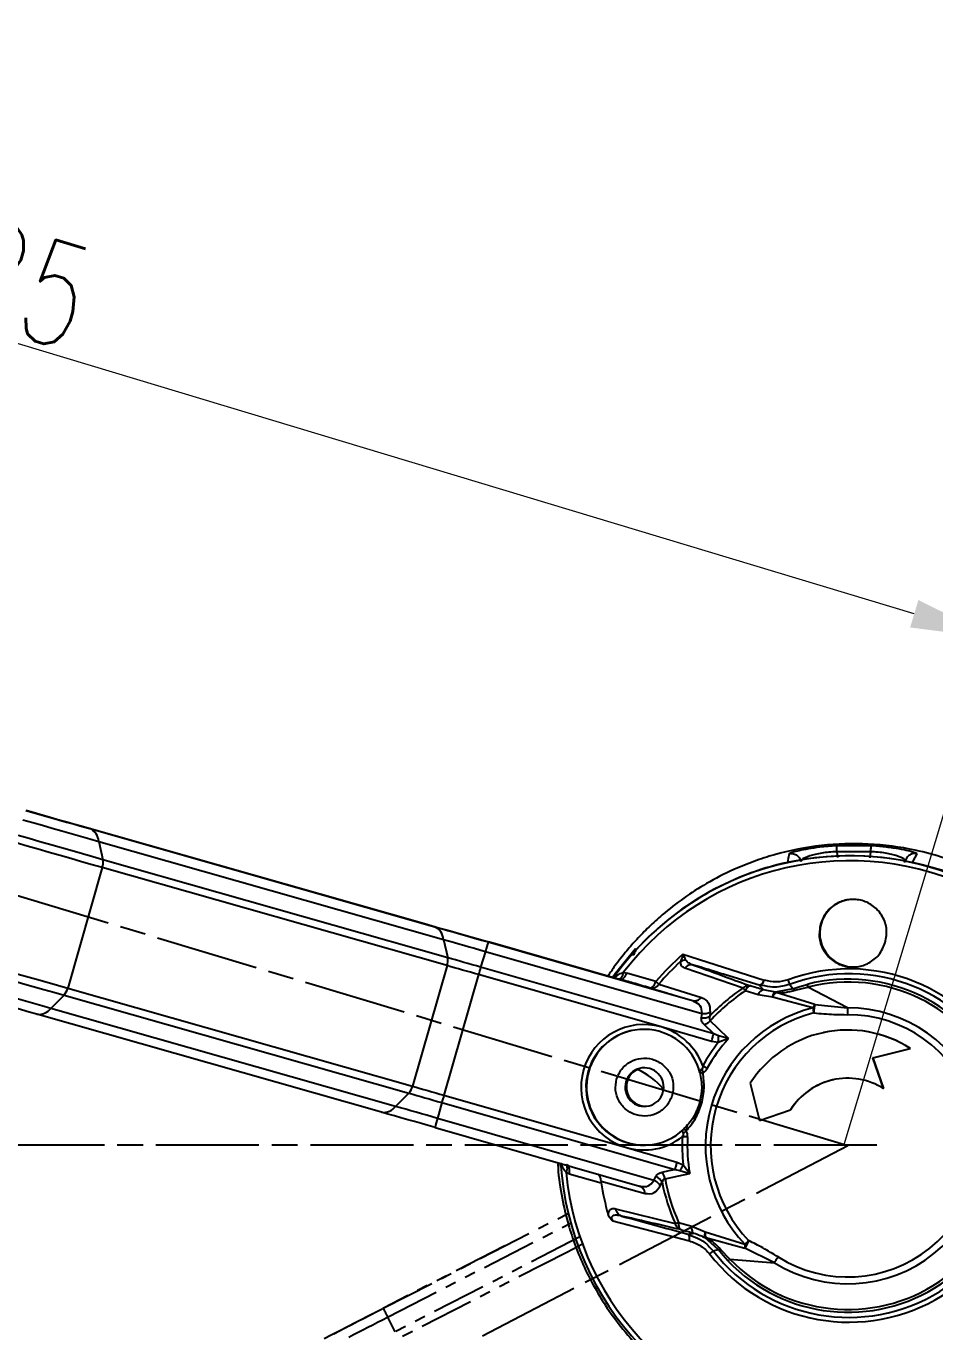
# Model space of a CAD drawing. Header units: millimetres. Extents: x 2278 to 4715, y 679 to 2402.
# Drawn here: x 4366.8 to 4472.7, y 1171.8 to 1324 of the extents above; entities that cross this region are included whole.
import ezdxf

# ---------------------------------------------------------------- set-up
doc = ezdxf.new("R2010")
doc.units = ezdxf.units.MM
doc.linetypes.add('AM_ISO08W050', pattern=[18, 12, -1.5, 3, -1.5])
doc.linetypes.add('PHANTOM', pattern=[12.7, 6.35, -1.27, 1.27, -1.27, 1.27, -1.27])
for name, color, linetype, lineweight in [('AM_5', 3, 'Continuous', 25), ('AM_7', 4, 'AM_ISO08W050', 25), ('标注', 3, 'Continuous', 13)]:
    doc.layers.add(name, color=color, linetype=linetype, lineweight=lineweight)
doc.styles.add('SLDTEXTSTYLE1', font='txt.shx', dxfattribs={"width": 0.7, "bigfont": 'gbcbig.shx'})
doc.dimstyles.new('SLDDIMSTYLE12$0', dxfattribs={"dimtxt": 12, "dimasz": 10, "dimexe": 0, "dimexo": 0.0625, "dimgap": 0.875, "dimtad": 1, "dimdec": 1, "dimlfac": 1.8, "dimrnd": 1e-09, "dimzin": 12, "dimdsep": 46, "dimtxsty": 'SLDTEXTSTYLE1', "dimcen": 0.09, "dimdle": 8.16, "dimclrd": 3, "dimclre": 3, "dimadec": 0, "dimazin": 3, "dimtfac": 1, "dimtdec": 1, "dimtofl": 0, "dimtmove": 0, "dimatfit": 3, "dimfxl": 0, "dimfrac": 2, "dimtolj": 1, "dimlwd": 5, "dimlwe": 5, "dimarcsym": 0})
doc.dimstyles.new('SLDDIMSTYLE12$2', dxfattribs={"dimtxt": 12, "dimasz": 10, "dimexe": 0, "dimexo": 0.0625, "dimgap": 0.875, "dimtad": 1, "dimdec": 1, "dimlfac": 1.8, "dimrnd": 1e-09, "dimzin": 12, "dimdsep": 46, "dimtxsty": 'SLDTEXTSTYLE1', "dimcen": 0.09, "dimdle": 8.16, "dimclrd": 3, "dimclre": 3, "dimadec": 0, "dimazin": 3, "dimtfac": 1, "dimtdec": 1, "dimtofl": 0, "dimtmove": 0, "dimatfit": 3, "dimfxl": 0, "dimfrac": 2, "dimtolj": 1, "dimlwd": 5, "dimlwe": 5, "dimarcsym": 0})

# ---------------------------------------------------------------- blocks, each defined once
blk = doc.blocks.new('*D78')
at = {"layer": 'Defpoints', "color": 0, "transparency": 16777216}
for p in [(4181.14, 1278.19), (4181.74, 1203.25), (4462.5, 1193.45), (4462.5, 1193.45), (4204.25, 1058.85)]:
    blk.add_point(p, dxfattribs=at)
at = {"layer": '标注', "color": 3, "linetype": 'Continuous', "lineweight": 5, "transparency": 16777216}
blk.add_arc((4462.5, 1193.45), 280.93, 165.278, 205.4886, dxfattribs=at)
at = {"layer": '标注', "color": 3, "transparency": 16777216}
for points in [[(4189.19, 1265.3), (4192.4, 1264.39), (4193.51, 1274.47)], [(4210.41, 1073.3), (4207.42, 1071.81), (4213.38, 1063.61)]]:
    blk.add_solid(points, dxfattribs=at)
at = {"layer": '标注', "color": 0, "transparency": 16777216, "insert": (4188.8, 1166.16), "char_height": 10, "attachment_point": 5, "rotation": 275.6952, "style": 'SLDTEXTSTYLE1'}
blk.add_mtext('\\A1;60%%D', dxfattribs=at)
blk = doc.blocks.new('*D88')
at = {"layer": 'AM_5', "color": 3, "lineweight": 5, "transparency": 16777216}
blk.add_line((4212.17, 1193.53), (4210.72, 1193.53), dxfattribs=at)
at = {"layer": 'AM_5', "color": 3, "linetype": 'Continuous', "lineweight": 5, "transparency": 16777216}
blk.add_arc((4462.63, 1193.53), 251.91, 165.5351, 177.7254, dxfattribs=at)
at = {"layer": 'AM_5', "color": 3, "transparency": 16777216}
for points in [[(4217.1, 1256.9), (4220.31, 1256.01), (4221.39, 1266.09)], [(4212.58, 1203.5), (4209.25, 1203.56), (4210.72, 1193.53)]]:
    blk.add_solid(points, dxfattribs=at)
at = {"layer": 'Defpoints', "color": 0, "transparency": 16777216}
for p in [(4181.14, 1278.19), (4215.48, 1242.29), (4212.23, 1193.53), (4462.73, 1193.5), (4465.88, 1193.53)]:
    blk.add_point(p, dxfattribs=at)
at = {"layer": 'AM_5', "color": 0, "transparency": 16777216, "insert": (4206.6, 1231.2), "char_height": 12, "attachment_point": 5, "rotation": 81.6303, "style": 'SLDTEXTSTYLE1'}
blk.add_mtext('\\A1;15%%D', dxfattribs=at)
blk = doc.blocks.new('*D66')
at = {"layer": 'AM_5', "color": 3, "linetype": 'Continuous', "lineweight": 5, "transparency": 16777216}
for p, q in [((4225.41, 1266.1), (4242.84, 1323.96)), ((4470.26, 1255.46), (4252.41, 1321.08))]:
    blk.add_line(p, q, dxfattribs=at)
at = {"layer": 'AM_5', "color": 3, "lineweight": 5, "transparency": 16777216}
blk.add_line((4462.08, 1193.62), (4479.84, 1252.58), dxfattribs=at)
at = {"layer": 'AM_5', "color": 3, "transparency": 16777216}
for points in [[(4252.89, 1322.67), (4251.93, 1319.48), (4242.84, 1323.96)], [(4470.74, 1257.06), (4469.78, 1253.87), (4479.84, 1252.58)]]:
    blk.add_solid(points, dxfattribs=at)
at = {"layer": 'Defpoints', "color": 0, "transparency": 16777216}
for p in [(4242.84, 1323.96), (4225.39, 1266.04), (4462.06, 1193.56)]:
    blk.add_point(p, dxfattribs=at)
at = {"layer": 'AM_5', "color": 0, "transparency": 16777216, "insert": (4363.32, 1294.85), "char_height": 12, "attachment_point": 5, "rotation": 343.2384, "style": 'SLDTEXTSTYLE1'}
blk.add_mtext('\\A1;225', dxfattribs=at)

msp = doc.modelspace()

# ---------------------------------------------------------------- linework, layer by layer
at = {"color": 7, "linetype": 'Continuous', "lineweight": 25}
for p, q in [((4373.001, 1230.776), (4413.186, 1219.348)), ((4374.19, 1230.421), (4414.376, 1218.994)), ((4375.218, 1228.941), (4375.702, 1226.801)), ((4375.218, 1228.941), (4415.403, 1217.514)), ((4461.188, 1228.43), (4459.26, 1228.255)), ((4465.21, 1228.43), (4461.188, 1228.43)), ((4465.833, 1228.388), (4465.21, 1228.43)), ((4415.887, 1215.374), (4375.702, 1226.801)), ((4455.749, 1227.543), (4455.684, 1227.504)), ((4465.156, 1227.736), (4461.221, 1227.736)), ((4461.221, 1227.736), (4461.307, 1227.078)), ((4465.156, 1227.736), (4465.072, 1227.029)), ((4470.591, 1227.504), (4470.361, 1227.613)), ((4375.632, 1225.883), (4371.601, 1211.824)), ((4415.817, 1214.456), (4375.632, 1225.883)), ((4455.651, 1226.498), (4455.635, 1226.494)), ((4459.397, 1219.335), (4459.331, 1219.32)), ((4415.403, 1217.514), (4415.887, 1215.374)), ((4420.279, 1216.121), (4419.726, 1214.277)), ((4420.279, 1216.121), (4445.491, 1208.891)), ((4420.622, 1217.21), (4444.417, 1210.386)), ((4435.915, 1212.839), (4420.652, 1217.216)), ((4443.297, 1215.778), (4443.2, 1215.42)), ((4443.297, 1215.778), (4452.781, 1212.762)), ((4443.297, 1215.778), (4443.45, 1215.484)), ((4415.817, 1214.456), (4411.786, 1200.397)), ((4419.474, 1213.411), (4415.443, 1199.353)), ((4440.758, 1207.308), (4419.474, 1213.411)), ((4446.885, 1206.489), (4419.726, 1214.277)), ((4435.314, 1213.012), (4435.329, 1213.06)), ((4436.377, 1213.676), (4436.766, 1213.596)), ((4440.155, 1212.592), (4436.766, 1213.596)), ((4443.53, 1214.19), (4450.318, 1211.855)), ((4452.205, 1212.18), (4448.268, 1213.381)), ((4371.601, 1211.824), (4411.786, 1200.397)), ((4435.808, 1212.896), (4436.002, 1212.858)), ((4436.002, 1212.858), (4435.915, 1212.839)), ((4439.406, 1211.873), (4439.696, 1211.786)), ((4440.495, 1212.299), (4445.447, 1210.749)), ((4452.063, 1211.064), (4450.543, 1211.507)), ((4452.848, 1212.097), (4452.205, 1212.18)), ((4454.077, 1211.378), (4452.689, 1211.631)), ((4456.104, 1211.745), (4454.077, 1211.378)), ((4456.104, 1211.745), (4455.731, 1212.275)), ((4456.104, 1211.745), (4456.94, 1212.008)), ((4456.392, 1211.595), (4457.856, 1211.955)), ((4456.94, 1212.008), (4457.782, 1212.273)), ((4462.491, 1209.533), (4457.856, 1211.955)), ((4371.175, 1211.013), (4369.637, 1209.475)), ((4371.175, 1211.013), (4411.36, 1199.585)), ((4444.417, 1210.386), (4444.545, 1210.3)), ((4444.417, 1210.386), (4444.688, 1210.353)), ((4444.671, 1210.356), (4444.653, 1210.3)), ((4453.757, 1210.788), (4452.063, 1211.064)), ((4458.424, 1209.527), (4453.757, 1210.788)), ((4458.684, 1209.936), (4454.166, 1211.306)), ((4408.174, 1197.366), (4367.989, 1208.793)), ((4409.822, 1198.048), (4369.637, 1209.475)), ((4445.491, 1208.891), (4445.442, 1208.391)), ((4446.466, 1209.05), (4446.429, 1208.562)), ((4458.684, 1209.936), (4462.491, 1209.533)), ((4446.632, 1205.623), (4440.758, 1207.308)), ((4446.885, 1206.489), (4445.796, 1207.557)), ((4447.423, 1205.492), (4446.632, 1205.623)), ((4447.448, 1206.259), (4446.885, 1206.489)), ((4448.599, 1205.956), (4447.423, 1205.492)), ((4448.599, 1205.956), (4447.448, 1206.259)), ((4459.676, 1206.65), (4459.665, 1206.648)), ((4465.45, 1203.723), (4469.801, 1204.808)), ((4465.461, 1203.726), (4469.812, 1204.811)), ((4469.812, 1204.811), (4469.801, 1204.808)), ((4445.511, 1202.38), (4445.617, 1201.977)), ((4465.461, 1203.726), (4465.45, 1203.723)), ((4466.691, 1200.12), (4465.45, 1203.723)), ((4466.702, 1200.122), (4465.461, 1203.726)), ((4432.26, 1202.14), (4432.327, 1202.155)), ((4436.652, 1200.914), (4436.798, 1200.945)), ((4445.275, 1202.023), (4445.309, 1201.944)), ((4411.36, 1199.585), (4409.822, 1198.048)), ((4415.443, 1199.353), (4436.727, 1193.249)), ((4451.147, 1200.747), (4452.231, 1196.396)), ((4466.702, 1200.122), (4466.691, 1200.12)), ((4415.199, 1198.489), (4414.698, 1196.656)), ((4415.199, 1198.489), (4442.358, 1190.7)), ((4439.909, 1189.426), (4414.698, 1196.656)), ((4452.231, 1196.396), (4455.835, 1197.637)), ((4452.243, 1196.398), (4452.231, 1196.396)), ((4452.243, 1196.398), (4455.846, 1197.639)), ((4455.846, 1197.639), (4455.835, 1197.637)), ((4414.421, 1195.581), (4438.229, 1188.754)), ((4443.672, 1195.194), (4443.369, 1194.909)), ((4436.727, 1193.249), (4442.601, 1191.565)), ((4428.97, 1191.483), (4428.998, 1191.075)), ((4430.061, 1190.208), (4429.689, 1190.349)), ((4430.061, 1190.208), (4433.777, 1189.157)), ((4442.358, 1190.7), (4442.957, 1190.596)), ((4442.601, 1191.565), (4443.342, 1191.256)), ((4442.957, 1190.596), (4444.092, 1190.238)), ((4443.342, 1191.256), (4444.092, 1190.238)), ((4433.761, 1189.35), (4438.898, 1187.909)), ((4438.216, 1188.758), (4438.381, 1188.761)), ((4438.474, 1188.699), (4438.455, 1188.645)), ((4439.909, 1189.426), (4440.132, 1189.87)), ((4440.651, 1188.772), (4440.878, 1189.2)), ((4442.43, 1184.347), (4435.471, 1186.08)), ((4435.121, 1184.7), (4444.066, 1182.369)), ((4442.804, 1184.518), (4444.327, 1184.081)), ((4444.327, 1184.081), (4445.907, 1183.411)), ((4443.969, 1183.087), (4443.884, 1183.159)), ((4443.884, 1183.159), (4444.409, 1182.917)), ((4447.396, 1181.372), (4445.868, 1182.749)), ((4445.907, 1183.411), (4450.529, 1181.99)), ((4445.982, 1182.76), (4450.534, 1181.509)), ((4431.602, 1181.98), (4429.843, 1181.077)), ((4446.822, 1181.205), (4447.396, 1181.372)), ((4448.008, 1180.657), (4447.396, 1181.372)), ((4448.769, 1180.262), (4447.718, 1181.341)), ((4453.975, 1179.832), (4450.534, 1181.509)), ((4448.54, 1180.038), (4448.008, 1180.657)), ((4448.769, 1180.262), (4453.975, 1179.832))]:
    msp.add_line(p, q, dxfattribs=at)
at = {"color": 7, "linetype": 'PHANTOM', "lineweight": 25}
for p, q in [((4408.384, 1174.519), (4430.404, 1185.826)), ((4408.878, 1173.49), (4430.725, 1184.707)), ((4431.298, 1182.838), (4409.737, 1171.767)), ((4422.526, 1181.796), (4408.401, 1174.544)), ((4429.843, 1181.077), (4410.146, 1170.963)), ((4408.878, 1173.49), (4409.737, 1171.767))]:
    msp.add_line(p, q, dxfattribs=at)
at = {"color": 7, "linetype": 'Continuous', "lineweight": 25, "flags": 128}
for points in [[(4366.381, 1231.465), (4367.519, 1231.139), (4368.653, 1230.814), (4369.782, 1230.491), (4370.901, 1230.171), (4372.008, 1229.855), (4373.098, 1229.544), (4374.169, 1229.239), (4375.218, 1228.941)], [(4366.725, 1232.554), (4367.686, 1232.278), (4368.644, 1232.004), (4369.598, 1231.731), (4370.543, 1231.461), (4371.478, 1231.194), (4372.399, 1230.931), (4373.304, 1230.673), (4374.19, 1230.421)], [(4366.754, 1232.56), (4367.559, 1232.33), (4368.361, 1232.1), (4369.159, 1231.872), (4369.95, 1231.646), (4370.732, 1231.422), (4371.503, 1231.202), (4372.26, 1230.987), (4373.001, 1230.776)], [(4375.632, 1225.883), (4374.439, 1226.222), (4373.22, 1226.57), (4371.979, 1226.924), (4370.72, 1227.283), (4369.446, 1227.647), (4368.162, 1228.014), (4366.87, 1228.384), (4365.576, 1228.755)], [(4375.702, 1226.801), (4374.53, 1227.135), (4373.333, 1227.475), (4372.115, 1227.823), (4370.879, 1228.176), (4369.628, 1228.533), (4368.367, 1228.894), (4367.099, 1229.257), (4365.829, 1229.621)], [(4455.684, 1227.504), (4455.579, 1226.938), (4455.496, 1226.493)], [(4469.375, 1226.967), (4469.134, 1226.509), (4469.114, 1226.472)], [(4470.06, 1226.493), (4470.357, 1227.059), (4470.591, 1227.504)], [(4455.753, 1226.52), (4455.72, 1226.52), (4455.496, 1226.493)], [(4413.186, 1219.348), (4414.073, 1219.096), (4414.978, 1218.839), (4415.899, 1218.576), (4416.834, 1218.309), (4417.779, 1218.039), (4418.733, 1217.766), (4419.691, 1217.491), (4420.652, 1217.216)], [(4414.376, 1218.994), (4415.117, 1218.783), (4415.874, 1218.567), (4416.645, 1218.347), (4417.427, 1218.124), (4418.218, 1217.898), (4419.016, 1217.67), (4419.818, 1217.44), (4420.622, 1217.21)], [(4415.403, 1217.514), (4415.982, 1217.349), (4416.573, 1217.181), (4417.175, 1217.009), (4417.785, 1216.835), (4418.403, 1216.658), (4419.025, 1216.48), (4419.651, 1216.301), (4420.279, 1216.121)], [(4437.786, 1216.403), (4435.421, 1213.508), (4435.055, 1212.997)], [(4437.862, 1216.316), (4437.82, 1216.365), (4437.786, 1216.403)], [(4361.545, 1214.697), (4362.84, 1214.326), (4364.131, 1213.956), (4365.415, 1213.589), (4366.689, 1213.225), (4367.948, 1212.865), (4369.189, 1212.511), (4370.408, 1212.164), (4371.601, 1211.824)], [(4419.726, 1214.277), (4419.232, 1214.419), (4418.739, 1214.56), (4418.249, 1214.7), (4417.763, 1214.839), (4417.282, 1214.976), (4416.808, 1215.112), (4416.343, 1215.244), (4415.887, 1215.374)], [(4361.302, 1213.833), (4362.573, 1213.468), (4363.84, 1213.105), (4365.101, 1212.745), (4366.352, 1212.387), (4367.588, 1212.034), (4368.806, 1211.687), (4370.003, 1211.346), (4371.175, 1211.013)], [(4419.474, 1213.411), (4419.003, 1213.546), (4418.534, 1213.68), (4418.067, 1213.814), (4417.604, 1213.946), (4417.146, 1214.077), (4416.694, 1214.206), (4416.251, 1214.332), (4415.817, 1214.456)], [(4369.637, 1209.475), (4368.588, 1209.774), (4367.517, 1210.079), (4366.426, 1210.39), (4365.32, 1210.706), (4364.201, 1211.026), (4363.072, 1211.349), (4361.937, 1211.674), (4360.8, 1212)], [(4439.406, 1211.873), (4439.497, 1211.864), (4439.595, 1211.887), (4439.697, 1211.941), (4439.799, 1212.025), (4439.898, 1212.135), (4439.993, 1212.269), (4440.079, 1212.423), (4440.155, 1212.592)], [(4367.989, 1208.793), (4367.103, 1209.045), (4366.198, 1209.303), (4365.277, 1209.566), (4364.342, 1209.832), (4363.397, 1210.103), (4362.443, 1210.375), (4361.484, 1210.65), (4360.523, 1210.925)], [(4448.599, 1205.956), (4447.419, 1207.111), (4446.491, 1208.021)], [(4411.36, 1199.585), (4411.816, 1199.456), (4412.281, 1199.323), (4412.755, 1199.188), (4413.236, 1199.051), (4413.722, 1198.912), (4414.212, 1198.771), (4414.705, 1198.63), (4415.199, 1198.489)], [(4411.786, 1200.397), (4412.22, 1200.274), (4412.664, 1200.147), (4413.115, 1200.019), (4413.573, 1199.888), (4414.036, 1199.756), (4414.503, 1199.622), (4414.972, 1199.488), (4415.443, 1199.353)], [(4414.698, 1196.656), (4414.07, 1196.835), (4413.444, 1197.015), (4412.821, 1197.193), (4412.204, 1197.369), (4411.593, 1197.544), (4410.992, 1197.715), (4410.401, 1197.884), (4409.822, 1198.048)], [(4414.421, 1195.581), (4413.617, 1195.812), (4412.815, 1196.042), (4412.017, 1196.27), (4411.226, 1196.496), (4410.444, 1196.719), (4409.673, 1196.939), (4408.916, 1197.155), (4408.174, 1197.366)], [(4440.871, 1190.38), (4441.704, 1190.559), (4442.358, 1190.7)], [(4441.216, 1189.622), (4442.828, 1189.967), (4444.092, 1190.238)]]:
    msp.add_lwpolyline(points, dxfattribs=at)
at = {"color": 7, "linetype": 'PHANTOM', "lineweight": 25, "flags": 128}
for points in [[(4401.498, 1170.99), (4402.317, 1171.412), (4403.153, 1171.843), (4404.005, 1172.282), (4404.869, 1172.727), (4405.743, 1173.177), (4406.625, 1173.631), (4407.512, 1174.087), (4408.401, 1174.544)], [(4402.608, 1171.545), (4403.293, 1171.898), (4403.993, 1172.259), (4404.705, 1172.626), (4405.428, 1172.999), (4406.16, 1173.375), (4406.898, 1173.755), (4407.64, 1174.136), (4408.384, 1174.519)], [(4404.37, 1171.169), (4404.905, 1171.445), (4405.451, 1171.726), (4406.007, 1172.013), (4406.571, 1172.304), (4407.143, 1172.597), (4407.719, 1172.894), (4408.298, 1173.191), (4408.878, 1173.49)]]:
    msp.add_lwpolyline(points, dxfattribs=at)
at = {"color": 7, "linetype": 'Continuous', "lineweight": 25}
for centre, radius, start, end in [((4373.406, 1228.78), 1.819, 5.07762, 64.46165), ((4373.752, 1226.487), 1.975, 342.17658, 9.14397), ((4462.726, 1193.499), 33.187, 185.44631, 142.55572), ((4462.734, 1193.5), 33.749, 343.99795, 144.37216), ((4462.749, 1193.503), 33.75, 343.99967, 102.14019), ((4462.777, 1193.512), 33.776, 102.44988, 137.53256), ((4462.777, 1193.509), 33.778, 251.33315, 77.54961), ((4463.182, 1218.249), 3.937, 102.14289, 164.00219), ((4463.182, 1218.249), 3.937, 163.99967, 282.14019), ((4413.591, 1217.353), 1.819, 5.07766, 64.46203), ((4435.955, 1211.772), 16.268, 160.47228, 164.49364), ((4413.937, 1215.06), 1.975, 342.17656, 9.14413), ((4462.704, 1193.495), 29.55, 131.05303, 139.73783), ((4462.699, 1193.494), 29.098, 132.57575, 139.73778), ((4443.632, 1213.84), 1.245, 89.51081, 119.80629), ((4443.745, 1213.799), 1.71, 99.92431, 108.57758), ((4500.165, 1190.354), 83.921, 163.43713, 164.05307), ((4462.653, 1193.482), 20.585, 217.80792, 110.19454), ((4462.644, 1193.481), 20.025, 217.80792, 110.19454), ((4369.71, 1212.3), 1.95, 318.69224, 345.8928), ((4439.649, 1212.856), 1.013, 256.13749, 326.65871), ((4413.63, 1181.484), 40.882, 48.9186, 49.54784), ((4462.554, 1193.462), 22.091, 123.62673, 136.87996), ((4462.549, 1193.461), 21.676, 123.6355, 137.80261), ((4462.556, 1193.462), 19.408, 223.76375, 104.2387), ((4462.549, 1193.46), 19.081, 223.76387, 104.23864), ((4478.173, 1229.715), 33.09, 212.6677, 213.38343), ((4452.821, 1210.857), 0.785, 99.68998, 164.75306), ((4452.01, 1212.949), 0.793, 284.25693, 346.38415), ((4454.839, 1210.353), 1.166, 125.1911, 158.08506), ((4368.228, 1210.546), 1.77, 262.23993, 322.75953), ((4462.518, 1193.453), 16.587, 104.28896, 223.71352), ((4462.516, 1193.453), 15.988, 104.28897, 223.71351), ((4462.519, 1193.453), 16.079, 237.90451, 90.09862), ((4462.516, 1193.453), 15.284, 237.90204, 90.10104), ((4459.81, 1208.933), 1.507, 138.28952, 156.79982), ((4551.434, 1232.612), 95.831, 193.93929, 194.29763), ((4438.742, 1200.278), 7.312, 74.0024, 254.00006), ((4438.748, 1200.28), 6.75, 14.63064, 164.00143), ((4438.742, 1200.278), 7.312, 19.98893, 73.99815), ((4462.504, 1193.451), 13.499, 57.28113, 147.28505), ((4462.515, 1193.454), 13.499, 57.2812, 102.14227), ((4438.815, 1200.294), 6.75, 102.1429, 164.00218), ((4462.533, 1193.457), 19.317, 141.46177, 151.14852), ((4462.531, 1193.457), 18.717, 138.10256, 151.14854), ((4438.815, 1200.294), 2.25, 343.99745, 164.00009), ((4438.96, 1200.325), 2.25, 104.03604, 164.00205), ((4434.353, 1194.273), 8.855, 40.83204, 65.81779), ((4375.554, 1075.582), 145.215, 60.91799, 61.15396), ((4438.748, 1200.279), 6.75, 163.9984, 313.36529), ((4438.815, 1200.294), 6.75, 163.99975, 282.14011), ((4438.815, 1200.294), 2.25, 163.99745, 344.00009), ((4438.96, 1200.325), 2.25, 163.99943, 280.24751), ((4462.504, 1193.451), 7.874, 57.88144, 147.88541), ((4462.516, 1193.453), 7.874, 102.14271, 147.88527), ((4409.895, 1200.872), 1.95, 318.69201, 345.89284), ((4494.895, 1176.491), 82.676, 163.94748, 164.5697), ((4408.413, 1199.119), 1.77, 262.23993, 322.75953), ((4428.777, 1192.458), 14.692, 163.40041, 167.72716), ((4438.742, 1200.278), 7.312, 253.99862, 308.0114), ((4462.534, 1193.456), 19.318, 176.85372, 186.53999), ((4462.533, 1193.456), 18.719, 176.85373, 189.89901), ((4462.735, 1193.498), 33.748, 183.43897, 344.001), ((4439.521, 1189.309), 1.723, 10.4509, 38.42547), ((4462.705, 1193.493), 29.252, 188.52543, 195.91771), ((4439.698, 1188.637), 1.307, 25.50508, 70.60837), ((4462.556, 1193.461), 22.093, 191.12072, 204.365), ((4462.551, 1193.46), 21.678, 190.19887, 204.3629), ((4501.636, 1054.947), 142.302, 114.42078, 114.58603), ((4462.75, 1193.501), 33.748, 282.14308, 344.002), ((4451.983, 1181.765), 1.471, 171.18744, 190.00395), ((4576.42, 1051.158), 181.565, 133.70869, 133.89737), ((4503.55, 1156.787), 58.497, 154.02865, 154.99957)]:
    msp.add_arc(centre, radius, start, end, dxfattribs=at)
at = {"color": 7, "linetype": 'PHANTOM', "lineweight": 25}
msp.add_arc((4423.286, 1181.045), 16.268, 203.65312, 207.67448, dxfattribs=at)
at = {"color": 7, "linetype": 'Continuous', "lineweight": 25}
for points, knots in [([(4480.224, 1224.106), (4479.168, 1224.676), (4477.138, 1225.772), (4473.824, 1227.032), (4469.818, 1228.128), (4464.966, 1228.771), (4459.343, 1228.589), (4454.886, 1227.701), (4451.537, 1226.618), (4448.858, 1225.529), (4446.109, 1224.115), (4443.344, 1222.338), (4441.136, 1220.619), (4439.336, 1218.985), (4437.963, 1217.585), (4436.641, 1216.075), (4435.508, 1214.651), (4434.825, 1213.627), (4434.559, 1213.228)], [0, 0, 0, 0, 0.0716141, 0.1376427, 0.2038002, 0.3043716, 0.402157, 0.5046925, 0.5521038, 0.6009821, 0.6712151, 0.7340966, 0.7994339, 0.8433201, 0.8852981, 0.9222529, 0.9697109, 1, 1, 1, 1]), ([(4459.259, 1228.255), (4458.798, 1228.19), (4457.862, 1228.059), (4456.82, 1227.842), (4456.056, 1227.652), (4455.852, 1227.58), (4455.749, 1227.543)], [0, 0, 0, 0, 0.2467046, 0.4997683, 0.7468748, 1, 1, 1, 1]), ([(4461.188, 1228.43), (4461.188, 1228.419), (4461.188, 1228.395), (4461.195, 1228.244), (4461.206, 1228.023), (4461.216, 1227.83), (4461.221, 1227.736)], [0, 0, 0, 0, 0.244843, 0.5001263, 0.7553423, 1, 1, 1, 1]), ([(4465.21, 1228.43), (4465.208, 1228.418), (4465.204, 1228.394), (4465.191, 1228.244), (4465.176, 1228.025), (4465.163, 1227.832), (4465.157, 1227.736)], [0, 0, 0, 0, 0.2506754, 0.4980464, 0.7510697, 1, 1, 1, 1]), ([(4470.361, 1227.613), (4470.186, 1227.666), (4469.841, 1227.77), (4468.819, 1227.996), (4467.486, 1228.227), (4466.381, 1228.335), (4465.833, 1228.388)], [0, 0, 0, 0, 0.2491031, 0.4901997, 0.7472817, 1, 1, 1, 1]), ([(4455.684, 1227.504), (4455.854, 1227.518), (4456.192, 1227.547), (4456.625, 1227.322), (4456.919, 1226.994), (4456.995, 1226.738), (4457.032, 1226.61)], [0, 0, 0, 0, 0.2799949, 0.5581407, 0.7800037, 1, 1, 1, 1]), ([(4461.221, 1227.736), (4460.918, 1227.719), (4460.312, 1227.685), (4459.455, 1227.568), (4458.699, 1227.417), (4457.864, 1227.186), (4457.154, 1226.882), (4457.073, 1226.701), (4457.032, 1226.61)], [0, 0, 0, 0, 0.1216848, 0.2436394, 0.3665866, 0.4908705, 0.7427966, 1, 1, 1, 1]), ([(4469.244, 1226.61), (4469.216, 1226.701), (4469.16, 1226.881), (4468.48, 1227.185), (4467.665, 1227.416), (4466.918, 1227.567), (4466.067, 1227.685), (4465.46, 1227.719), (4465.157, 1227.736)], [0, 0, 0, 0, 0.25669183, 0.50843056, 0.63281467, 0.75589912, 0.87804396, 1, 1, 1, 1]), ([(4470.591, 1227.504), (4470.517, 1227.515), (4470.369, 1227.539), (4470.141, 1227.518), (4469.923, 1227.454), (4469.723, 1227.349), (4469.55, 1227.205), (4469.433, 1227.073), (4469.389, 1226.985), (4469.379, 1226.964)], [0, 0, 0, 0, 0.1570011, 0.3172009, 0.4773885, 0.6343544, 0.7913438, 0.9515396, 1, 1, 1, 1]), ([(4466.889, 1217.147), (4466.98, 1217.7), (4467.159, 1218.781), (4466.654, 1220.118), (4465.991, 1220.975), (4465.399, 1221.484), (4464.738, 1221.858), (4464.032, 1222.094), (4463.305, 1222.194), (4462.575, 1222.159), (4461.858, 1221.989), (4460.944, 1221.579), (4459.915, 1220.726), (4459.532, 1219.804), (4459.331, 1219.32)], [0, 0, 0, 0, 0.1454096, 0.2843678, 0.3500183, 0.4113214, 0.4701235, 0.5269841, 0.5816264, 0.6365696, 0.6922624, 0.749136, 0.868448, 1, 1, 1, 1]), ([(4459.331, 1219.32), (4459.241, 1218.763), (4459.063, 1217.646), (4459.667, 1216.086), (4460.612, 1215.087), (4461.531, 1214.587), (4462.225, 1214.364), (4462.933, 1214.273), (4463.635, 1214.309), (4464.326, 1214.469), (4465.235, 1214.862), (4466.282, 1215.706), (4466.678, 1216.647), (4466.889, 1217.147)], [0, 0, 0, 0, 0.1426319, 0.2854821, 0.4161443, 0.4747377, 0.529504, 0.5816768, 0.6338546, 0.6858561, 0.7410149, 0.8625746, 1, 1, 1, 1]), ([(4437.786, 1216.403), (4437.731, 1216.336), (4437.624, 1216.206), (4437.527, 1215.974), (4437.485, 1215.774), (4437.495, 1215.655), (4437.498, 1215.617)], [0, 0, 0, 0, 0.3001412, 0.5845824, 0.8690123, 1, 1, 1, 1]), ([(4437.862, 1216.316), (4437.811, 1216.252), (4437.706, 1216.12), (4437.614, 1215.914), (4437.594, 1215.776), (4437.586, 1215.722)], [0, 0, 0, 0, 0.3723099, 0.7541245, 1, 1, 1, 1]), ([(4443.013, 1214.921), (4443.011, 1214.831), (4443.007, 1214.637), (4443.165, 1214.367), (4443.386, 1214.26), (4443.53, 1214.19)], [0, 0, 0, 0, 0.2320046, 0.4979825, 1, 1, 1, 1]), ([(4443.2, 1215.42), (4443.166, 1215.316), (4443.109, 1215.139), (4443.041, 1214.985), (4443.013, 1214.921)], [0, 0, 0, 0, 0.5830316, 1, 1, 1, 1]), ([(4443.642, 1215.086), (4443.612, 1215.151), (4443.556, 1215.272), (4443.484, 1215.417), (4443.45, 1215.484)], [0, 0, 0, 0, 0.5364801, 1, 1, 1, 1]), ([(4444.534, 1214.527), (4444.447, 1214.542), (4444.272, 1214.573), (4443.998, 1214.518), (4443.739, 1214.394), (4443.599, 1214.257), (4443.53, 1214.19)], [0, 0, 0, 0, 0.2454954, 0.5, 0.7545047, 1, 1, 1, 1]), ([(4443.642, 1215.086), (4443.68, 1215.029), (4443.766, 1214.899), (4444.064, 1214.705), (4444.345, 1214.599), (4444.534, 1214.527)], [0, 0, 0, 0, 0.2031095, 0.4647797, 1, 1, 1, 1]), ([(4444.534, 1214.527), (4445.787, 1214.065), (4447.941, 1213.27), (4450.235, 1212.438), (4451.193, 1212.091)], [0, 0, 0, 0, 0.5820752, 1, 1, 1, 1]), ([(4448.268, 1213.381), (4448.185, 1213.407), (4446.922, 1213.792), (4445.687, 1214.172), (4444.534, 1214.527)], [0, 0, 0, 0, 0.0662016, 1, 1, 1, 1]), ([(4435.329, 1213.06), (4435.504, 1213.212), (4435.811, 1213.479), (4436.207, 1213.617), (4436.377, 1213.676)], [0, 0, 0, 0, 0.5684211, 1, 1, 1, 1]), ([(4435.808, 1212.896), (4435.862, 1212.902), (4435.974, 1212.914), (4436.14, 1213.082), (4436.285, 1213.341), (4436.347, 1213.566), (4436.377, 1213.676)], [0, 0, 0, 0, 0.2432266, 0.5000017, 0.7567759, 1, 1, 1, 1]), ([(4436.002, 1212.858), (4436.064, 1212.854), (4436.191, 1212.845), (4436.408, 1212.997), (4436.614, 1213.253), (4436.716, 1213.484), (4436.766, 1213.596)], [0, 0, 0, 0, 0.2423334, 0.4999392, 0.757578, 1, 1, 1, 1]), ([(4439.406, 1211.873), (4438.765, 1212.058), (4437.629, 1212.387), (4436.496, 1212.715), (4436.002, 1212.858)], [0, 0, 0, 0, 0.5642907, 1, 1, 1, 1]), ([(4439.696, 1211.786), (4440.55, 1211.533), (4442.104, 1211.072), (4443.699, 1210.599), (4444.417, 1210.386)], [0, 0, 0, 0, 0.5495061, 1, 1, 1, 1]), ([(4451.193, 1212.091), (4451.142, 1212.092), (4451.072, 1212.094), (4450.958, 1212.037), (4450.844, 1211.952), (4450.691, 1211.781), (4450.592, 1211.599), (4450.542, 1211.508)], [0, 0, 0, 0, 0.2498451, 0.3419699, 0.5003268, 0.7501647, 1, 1, 1, 1]), ([(4452.689, 1211.631), (4452.412, 1211.716), (4451.912, 1211.87), (4451.415, 1212.023), (4451.193, 1212.091)], [0, 0, 0, 0, 0.5530907, 1, 1, 1, 1]), ([(4452.689, 1211.631), (4452.597, 1211.734), (4452.435, 1211.917), (4452.275, 1212.1), (4452.205, 1212.18)], [0, 0, 0, 0, 0.5617548, 1, 1, 1, 1]), ([(4455.547, 1212.802), (4455.106, 1212.685), (4454.158, 1212.434), (4453.261, 1212.648), (4452.781, 1212.762)], [0, 0, 0, 0, 0.4644483, 1, 1, 1, 1]), ([(4455.731, 1212.275), (4455.17, 1212.112), (4454.199, 1211.83), (4453.249, 1212.018), (4452.848, 1212.097)], [0, 0, 0, 0, 0.5775061, 1, 1, 1, 1]), ([(4454.166, 1211.306), (4454.295, 1211.302), (4454.65, 1211.29), (4455.402, 1211.335), (4456.004, 1211.493), (4456.392, 1211.595)], [0, 0, 0, 0, 0.1685681, 0.4640042, 1, 1, 1, 1]), ([(4456.105, 1211.745), (4456.147, 1211.743), (4456.233, 1211.739), (4456.339, 1211.643), (4456.393, 1211.595)], [0, 0, 0, 0, 0.5021576, 1, 1, 1, 1]), ([(4444.545, 1210.3), (4444.836, 1210.169), (4445.412, 1209.912), (4445.465, 1209.229), (4445.491, 1208.891)], [0, 0, 0, 0, 0.504897, 1, 1, 1, 1]), ([(4444.688, 1210.353), (4444.783, 1210.365), (4444.973, 1210.39), (4445.239, 1210.531), (4445.378, 1210.677), (4445.447, 1210.749)], [0, 0, 0, 0, 0.3395659, 0.6771788, 1, 1, 1, 1]), ([(4445.447, 1210.749), (4445.784, 1210.583), (4446.41, 1210.277), (4446.448, 1209.437), (4446.466, 1209.05)], [0, 0, 0, 0, 0.5395057, 1, 1, 1, 1]), ([(4453.757, 1210.788), (4453.777, 1210.87), (4453.817, 1211.034), (4453.897, 1211.219), (4453.976, 1211.329), (4454.037, 1211.369), (4454.067, 1211.377), (4454.075, 1211.378), (4454.076, 1211.378)], [0, 0, 0, 0, 0.2498824, 0.4997694, 0.7496604, 0.9255481, 0.9908934, 1, 1, 1, 1]), ([(4454.166, 1211.306), (4454.166, 1211.306), (4454.166, 1211.306), (4454.166, 1211.306), (4454.166, 1211.306), (4454.153, 1211.326), (4454.125, 1211.36), (4454.093, 1211.372), (4454.077, 1211.378)], [0, 0, 0, 0, 0.0000335, 0.000106, 0.0003683, 0.001362, 0.4820163, 1, 1, 1, 1]), ([(4445.442, 1208.39), (4445.529, 1208.377), (4445.703, 1208.35), (4445.969, 1208.374), (4446.22, 1208.44), (4446.36, 1208.522), (4446.429, 1208.562)], [0, 0, 0, 0, 0.2465031, 0.5000051, 0.7535045, 1, 1, 1, 1]), ([(4445.491, 1208.891), (4445.574, 1208.878), (4445.744, 1208.85), (4446.005, 1208.87), (4446.255, 1208.932), (4446.396, 1209.011), (4446.466, 1209.05)], [0, 0, 0, 0, 0.2424888, 0.4944094, 0.7492399, 1, 1, 1, 1]), ([(4446.429, 1208.562), (4446.401, 1208.458), (4446.361, 1208.312), (4446.409, 1208.125), (4446.465, 1208.054), (4446.491, 1208.021)], [0, 0, 0, 0, 0.5578773, 0.7889784, 1, 1, 1, 1]), ([(4458.57, 1208.946), (4458.582, 1209.031), (4458.606, 1209.206), (4458.621, 1209.473), (4458.668, 1209.741), (4458.679, 1209.868), (4458.684, 1209.936)], [0, 0, 0, 0, 0.2100867, 0.4354712, 0.6954439, 1, 1, 1, 1]), ([(4458.57, 1208.946), (4459.348, 1208.874), (4460.651, 1208.754), (4461.96, 1208.742), (4462.489, 1208.736)], [0, 0, 0, 0, 0.5961974, 1, 1, 1, 1]), ([(4445.796, 1207.557), (4445.687, 1207.687), (4445.456, 1207.963), (4445.447, 1208.243), (4445.442, 1208.391)], [0, 0, 0, 0, 0.471381, 1, 1, 1, 1]), ([(4446.491, 1208.02), (4446.438, 1207.968), (4446.331, 1207.862), (4446.153, 1207.731), (4445.972, 1207.623), (4445.854, 1207.579), (4445.796, 1207.557)], [0, 0, 0, 0, 0.2474529, 0.4999677, 0.7524992, 1, 1, 1, 1]), ([(4447.424, 1205.492), (4447.426, 1205.563), (4447.43, 1205.704), (4447.436, 1205.909), (4447.443, 1206.099), (4447.447, 1206.206), (4447.449, 1206.259)], [0, 0, 0, 0, 0.250968, 0.5042543, 0.7553572, 1, 1, 1, 1]), ([(4445.511, 1202.38), (4445.47, 1202.358), (4445.386, 1202.312), (4445.3, 1202.21), (4445.257, 1202.104), (4445.272, 1202.022), (4445.279, 1201.985)], [0, 0, 0, 0, 0.2175002, 0.4456339, 0.7453176, 1, 1, 1, 1]), ([(4445.614, 1202.778), (4445.611, 1202.694), (4445.606, 1202.574), (4445.569, 1202.448), (4445.538, 1202.398), (4445.52, 1202.386), (4445.511, 1202.38)], [0, 0, 0, 0, 0.5873569, 0.8346977, 0.9249512, 1, 1, 1, 1]), ([(4446.137, 1202.488), (4446.071, 1202.382), (4445.969, 1202.218), (4445.78, 1202.05), (4445.67, 1202.001), (4445.617, 1201.977)], [0, 0, 0, 0, 0.4918514, 0.7535128, 1, 1, 1, 1]), ([(4445.279, 1201.985), (4445.393, 1201.383), (4445.611, 1200.235), (4445.351, 1199.003), (4445.227, 1198.417)], [0, 0, 0, 0, 0.5248896, 1, 1, 1, 1]), ([(4445.617, 1201.977), (4445.573, 1201.967), (4445.483, 1201.944), (4445.373, 1201.935), (4445.299, 1201.94), (4445.285, 1201.971), (4445.279, 1201.985)], [0, 0, 0, 0, 0.2175407, 0.446787, 0.7432095, 1, 1, 1, 1]), ([(4445.475, 1198.344), (4445.609, 1198.961), (4445.876, 1200.2), (4445.704, 1201.384), (4445.617, 1201.977)], [0, 0, 0, 0, 0.4984638, 1, 1, 1, 1]), ([(4445.227, 1198.417), (4445.022, 1197.855), (4444.589, 1196.673), (4443.798, 1195.82), (4443.383, 1195.372)], [0, 0, 0, 0, 0.4752705, 1, 1, 1, 1]), ([(4443.672, 1195.194), (4444.062, 1195.652), (4444.834, 1196.561), (4445.263, 1197.753), (4445.475, 1198.344)], [0, 0, 0, 0, 0.5045108, 1, 1, 1, 1]), ([(4445.475, 1198.344), (4445.439, 1198.354), (4445.365, 1198.376), (4445.286, 1198.399), (4445.235, 1198.414), (4445.23, 1198.416), (4445.227, 1198.417)], [0, 0, 0, 0, 0.2492627, 0.5044271, 0.7572703, 1, 1, 1, 1]), ([(4443.245, 1194.517), (4443.286, 1194.589), (4443.346, 1194.692), (4443.382, 1194.819), (4443.383, 1194.879), (4443.373, 1194.9), (4443.369, 1194.909)], [0, 0, 0, 0, 0.5788982, 0.8325061, 0.9242536, 1, 1, 1, 1]), ([(4443.369, 1194.909), (4443.347, 1194.947), (4443.302, 1195.027), (4443.28, 1195.148), (4443.299, 1195.273), (4443.353, 1195.337), (4443.383, 1195.372)], [0, 0, 0, 0, 0.2051839, 0.4197613, 0.6800214, 1, 1, 1, 1]), ([(4443.672, 1195.194), (4443.639, 1195.228), (4443.57, 1195.3), (4443.488, 1195.362), (4443.42, 1195.392), (4443.396, 1195.379), (4443.383, 1195.372)], [0, 0, 0, 0, 0.2283661, 0.4781223, 0.7150622, 1, 1, 1, 1]), ([(4443.842, 1194.483), (4443.842, 1194.607), (4443.842, 1194.799), (4443.774, 1195.043), (4443.705, 1195.145), (4443.672, 1195.194)], [0, 0, 0, 0, 0.4836103, 0.7508269, 1, 1, 1, 1]), ([(4443.753, 1195.297), (4443.749, 1195.367), (4443.734, 1195.593), (4443.805, 1195.811), (4443.853, 1195.961)], [0, 0, 0, 0, 0.3105302, 1, 1, 1, 1]), ([(4428.728, 1191.478), (4428.734, 1191.271), (4428.772, 1189.917), (4429.18, 1187.402), (4430.116, 1183.402), (4431.829, 1178.929), (4434.245, 1174.72), (4436.873, 1171.293), (4439.412, 1168.636), (4441.999, 1166.454), (4444.526, 1164.692), (4446.941, 1163.292), (4449.359, 1162.141), (4452.588, 1160.891), (4456.987, 1159.735), (4462.127, 1159.254), (4466.892, 1159.514), (4470.897, 1160.233), (4475.184, 1161.527), (4479.708, 1163.593), (4484.335, 1166.69), (4488.413, 1170.498), (4491.797, 1174.88), (4494.48, 1179.691), (4495.585, 1183.107), (4496.136, 1184.812)], [0, 0, 0, 0, 0.00690461, 0.0451883, 0.08283495, 0.13974833, 0.19650273, 0.2340919, 0.27350438, 0.30976804, 0.3380985, 0.36810574, 0.39538295, 0.42019079, 0.47424837, 0.53427599, 0.57764847, 0.62021225, 0.65871271, 0.71468253, 0.77202122, 0.82888477, 0.88558838, 0.94288579, 1, 1, 1, 1]), ([(4429.689, 1190.349), (4429.57, 1190.498), (4429.309, 1190.827), (4429.192, 1191.218), (4429.128, 1191.431)], [0, 0, 0, 0, 0.4544713, 1, 1, 1, 1]), ([(4429.616, 1191.302), (4429.659, 1191.27), (4429.748, 1191.203), (4429.801, 1190.977), (4429.789, 1190.683), (4429.722, 1190.458), (4429.689, 1190.349)], [0, 0, 0, 0, 0.2407228, 0.4965557, 0.7542523, 1, 1, 1, 1]), ([(4430.061, 1190.208), (4430.078, 1190.33), (4430.113, 1190.579), (4430.073, 1190.903), (4429.969, 1191.144), (4429.856, 1191.202), (4429.801, 1191.23)], [0, 0, 0, 0, 0.2424241, 0.5000639, 0.757669, 1, 1, 1, 1]), ([(4440.132, 1189.87), (4440.224, 1190.003), (4440.383, 1190.231), (4440.727, 1190.336), (4440.871, 1190.38)], [0, 0, 0, 0, 0.5822537, 1, 1, 1, 1]), ([(4443.342, 1191.256), (4443.307, 1191.196), (4443.236, 1191.075), (4443.133, 1190.899), (4443.038, 1190.735), (4442.984, 1190.642), (4442.957, 1190.596)], [0, 0, 0, 0, 0.2477926, 0.5000002, 0.7522078, 1, 1, 1, 1]), ([(4433.761, 1189.35), (4433.753, 1189.452), (4433.735, 1189.669), (4433.618, 1189.946), (4433.489, 1190.071), (4433.426, 1190.131)], [0, 0, 0, 0, 0.31238, 0.6677205, 1, 1, 1, 1]), ([(4433.761, 1189.35), (4433.762, 1189.315), (4433.764, 1189.251), (4433.773, 1189.186), (4433.777, 1189.157)], [0, 0, 0, 0, 0.5485339, 1, 1, 1, 1]), ([(4438.465, 1188.642), (4438.464, 1188.643), (4438.396, 1188.706), (4438.305, 1188.732), (4438.216, 1188.758)], [0, 0, 0, 0, 0.006595, 1, 1, 1, 1]), ([(4438.381, 1188.761), (4438.691, 1188.713), (4439.309, 1188.618), (4439.709, 1189.157), (4439.909, 1189.426)], [0, 0, 0, 0, 0.5010464, 1, 1, 1, 1]), ([(4438.898, 1187.909), (4438.878, 1188.006), (4438.837, 1188.203), (4438.687, 1188.462), (4438.539, 1188.582), (4438.465, 1188.642)], [0, 0, 0, 0, 0.3235264, 0.6618766, 1, 1, 1, 1]), ([(4438.898, 1187.909), (4439.27, 1187.864), (4439.959, 1187.779), (4440.433, 1188.459), (4440.651, 1188.772)], [0, 0, 0, 0, 0.5390753, 1, 1, 1, 1]), ([(4440.651, 1188.772), (4440.613, 1188.843), (4440.536, 1188.985), (4440.357, 1189.171), (4440.146, 1189.326), (4439.987, 1189.393), (4439.909, 1189.426)], [0, 0, 0, 0, 0.2507607, 0.5055916, 0.7575122, 1, 1, 1, 1]), ([(4441.216, 1189.622), (4441.17, 1189.605), (4441.075, 1189.569), (4440.944, 1189.429), (4440.904, 1189.291), (4440.878, 1189.2)], [0, 0, 0, 0, 0.2413974, 0.5018091, 1, 1, 1, 1]), ([(4435.471, 1186.08), (4435.327, 1186.101), (4435.072, 1186.138), (4434.796, 1185.99), (4434.634, 1185.764), (4434.594, 1185.564), (4434.575, 1185.471)], [0, 0, 0, 0, 0.37521, 0.6669858, 0.8447724, 1, 1, 1, 1]), ([(4436.144, 1185.267), (4436.063, 1185.299), (4435.897, 1185.365), (4435.695, 1185.556), (4435.54, 1185.797), (4435.493, 1185.987), (4435.471, 1186.08)], [0, 0, 0, 0, 0.2454954, 0.5, 0.7545046, 1, 1, 1, 1]), ([(4435.121, 1184.7), (4434.99, 1184.812), (4434.749, 1185.02), (4434.63, 1185.329), (4434.575, 1185.471)], [0, 0, 0, 0, 0.5416834, 1, 1, 1, 1]), ([(4436.144, 1185.267), (4435.96, 1185.307), (4435.647, 1185.375), (4435.304, 1185.365), (4435.124, 1185.3), (4435.04, 1185.239), (4434.987, 1185.156), (4434.972, 1185.049), (4434.997, 1184.931), (4435.048, 1184.814), (4435.095, 1184.74), (4435.121, 1184.7)], [0, 0, 0, 0, 0.3392548, 0.5783472, 0.6635743, 0.7304267, 0.7889961, 0.8436092, 0.8910481, 0.9412032, 1, 1, 1, 1]), ([(4436.144, 1185.267), (4437.622, 1184.866), (4440.175, 1184.173), (4442.785, 1183.46), (4443.884, 1183.159)], [0, 0, 0, 0, 0.5786818, 1, 1, 1, 1]), ([(4443.049, 1183.686), (4441.776, 1183.98), (4439.409, 1184.527), (4437.176, 1185.033), (4436.144, 1185.267)], [0, 0, 0, 0, 0.53796346, 1, 1, 1, 1]), ([(4443.049, 1183.686), (4442.979, 1183.714), (4442.838, 1183.769), (4442.661, 1183.921), (4442.516, 1184.113), (4442.459, 1184.269), (4442.43, 1184.347)], [0, 0, 0, 0, 0.249989, 0.5000113, 0.7500081, 1, 1, 1, 1]), ([(4444.327, 1184.081), (4444.321, 1183.983), (4444.309, 1183.782), (4444.352, 1183.534), (4444.434, 1183.35), (4444.518, 1183.301), (4444.559, 1183.277)], [0, 0, 0, 0, 0.2446171, 0.4999989, 0.7553814, 1, 1, 1, 1]), ([(4443.049, 1183.686), (4443.334, 1183.609), (4443.835, 1183.473), (4444.34, 1183.336), (4444.559, 1183.277)], [0, 0, 0, 0, 0.5669451, 1, 1, 1, 1]), ([(4443.884, 1183.159), (4444.009, 1183.181), (4444.233, 1183.221), (4444.459, 1183.26), (4444.559, 1183.277)], [0, 0, 0, 0, 0.5582261, 1, 1, 1, 1]), ([(4444.066, 1182.369), (4444.074, 1182.466), (4444.091, 1182.665), (4444.06, 1182.904), (4444.016, 1183.05), (4443.975, 1183.082), (4443.969, 1183.087)], [0, 0, 0, 0, 0.3058422, 0.6271066, 0.9505017, 1, 1, 1, 1]), ([(4444.409, 1182.917), (4444.811, 1182.764), (4445.738, 1182.412), (4446.43, 1181.641), (4446.822, 1181.205)], [0, 0, 0, 0, 0.43349735, 1, 1, 1, 1]), ([(4444.559, 1183.277), (4444.814, 1183.199), (4445.255, 1183.066), (4445.687, 1182.843), (4445.868, 1182.749)], [0, 0, 0, 0, 0.5802265, 1, 1, 1, 1]), ([(4445.907, 1183.411), (4445.881, 1183.331), (4445.828, 1183.172), (4445.799, 1182.975), (4445.808, 1182.841), (4445.838, 1182.78), (4445.858, 1182.758), (4445.865, 1182.752), (4445.867, 1182.75), (4445.868, 1182.749)], [0, 0, 0, 0, 0.2498868, 0.4997726, 0.7496574, 0.9252916, 0.9752659, 0.9907836, 1, 1, 1, 1]), ([(4445.868, 1182.749), (4445.884, 1182.746), (4445.909, 1182.74), (4445.946, 1182.747), (4445.967, 1182.754), (4445.978, 1182.758), (4445.982, 1182.76)], [0, 0, 0, 0, 0.4977473, 0.7571245, 0.91733, 1, 1, 1, 1]), ([(4445.907, 1183.411), (4445.899, 1183.275), (4445.883, 1183.004), (4445.949, 1182.841), (4445.982, 1182.76)], [0, 0, 0, 0, 0.50000164, 1, 1, 1, 1]), ([(4447.718, 1181.341), (4447.46, 1181.616), (4447.033, 1182.071), (4446.456, 1182.479), (4446.134, 1182.674), (4446.023, 1182.736), (4445.982, 1182.76)], [0, 0, 0, 0, 0.5043385, 0.834166, 0.9378931, 1, 1, 1, 1]), ([(4444.066, 1182.369), (4444.532, 1182.211), (4445.405, 1181.913), (4446.076, 1181.198), (4446.389, 1180.864)], [0, 0, 0, 0, 0.5331504, 1, 1, 1, 1]), ([(4447.396, 1181.372), (4447.432, 1181.35), (4447.506, 1181.306), (4447.647, 1181.329), (4447.718, 1181.341)], [0, 0, 0, 0, 0.5000001, 1, 1, 1, 1]), ([(4454.394, 1180.505), (4453.806, 1180.862), (4452.687, 1181.541), (4451.516, 1182.127), (4450.96, 1182.404)], [0, 0, 0, 0, 0.5256141, 1, 1, 1, 1])]:
    msp.add_open_spline(points, degree=3, knots=knots, dxfattribs=at)
for points in [[(4450.32, 1211.857), (4450.385, 1211.907), (4450.516, 1212.009), (4450.74, 1212.095), (4450.971, 1212.131), (4451.119, 1212.104), (4451.193, 1212.091)], [(4455.547, 1212.802), (4455.572, 1212.73), (4455.624, 1212.587), (4455.681, 1212.426), (4455.72, 1212.311), (4455.727, 1212.287), (4455.731, 1212.275)], [(4457.782, 1212.273), (4457.786, 1212.251), (4457.795, 1212.208), (4457.835, 1212.039), (4457.856, 1211.955)], [(4462.49, 1209.533), (4462.49, 1209.477), (4462.489, 1209.367), (4462.489, 1209.169), (4462.488, 1208.957), (4462.489, 1208.81), (4462.489, 1208.736)], [(4446.632, 1205.623), (4446.656, 1205.707), (4446.704, 1205.874), (4446.773, 1206.111), (4446.836, 1206.325), (4446.869, 1206.434), (4446.885, 1206.489)], [(4435.571, 1201.224), (4435.741, 1201.635), (4436.082, 1202.456), (4437.142, 1203.321), (4438.421, 1203.735), (4439.769, 1203.623), (4440.972, 1203.004), (4441.837, 1201.974), (4442.278, 1200.679), (4442.132, 1199.802), (4442.059, 1199.364)], [(4442.059, 1199.364), (4441.889, 1198.953), (4441.548, 1198.132), (4440.488, 1197.267), (4439.208, 1196.853), (4437.861, 1196.965), (4436.658, 1197.584), (4435.792, 1198.613), (4435.352, 1199.908), (4435.498, 1200.786), (4435.571, 1201.224)], [(4443.842, 1194.483), (4443.749, 1194.489), (4443.562, 1194.499), (4443.351, 1194.511), (4443.245, 1194.517)], [(4442.601, 1191.565), (4442.578, 1191.481), (4442.53, 1191.314), (4442.463, 1191.077), (4442.403, 1190.864), (4442.373, 1190.755), (4442.358, 1190.7)], [(4442.803, 1184.518), (4442.797, 1184.414), (4442.785, 1184.208), (4442.83, 1183.954), (4442.916, 1183.764), (4443.004, 1183.712), (4443.049, 1183.686)], [(4446.389, 1180.864), (4446.449, 1180.91), (4446.568, 1181.003), (4446.701, 1181.108), (4446.795, 1181.182), (4446.813, 1181.197), (4446.822, 1181.205)], [(4448.54, 1180.038), (4448.554, 1180.053), (4448.583, 1180.082), (4448.707, 1180.202), (4448.769, 1180.262)], [(4453.975, 1179.832), (4454.004, 1179.879), (4454.061, 1179.972), (4454.165, 1180.139), (4454.277, 1180.318), (4454.355, 1180.443), (4454.394, 1180.505)]]:
    msp.add_open_spline(points, degree=3, dxfattribs=at)
at = {"layer": 'AM_7'}
for p, q in [((4462.504, 1193.451), (4181.141, 1278.194)), ((4462.504, 1193.451), (4204.252, 1058.852)), ((4465.883, 1193.532), (4212.231, 1193.532))]:
    msp.add_line(p, q, dxfattribs=at)

# ---------------------------------------------------------------- dimensions: what is measured, and where the dimension line sits
at = {"layer": 'AM_5'}
dim = msp.add_linear_dim(base=(4242.835, 1323.96), p1=(4462.059, 1193.558), p2=(4225.39, 1266.04), angle=163.23837, text='225', dimstyle='SLDDIMSTYLE12$0', override={"dimlfac": 1, "dimpost": ''}, dxfattribs=at)
dim.commit()
dim.dimension.update_dxf_attribs({"geometry": '*D66', "text_midpoint": (4363.318, 1294.853)})
dim = msp.add_angular_dim_2l(base=(4215.479, 1242.288), line1=((4462.734, 1193.5), (4181.141, 1278.194)), line2=((4465.883, 1193.532), (4212.231, 1193.532)), text='15%%D', dimstyle='SLDDIMSTYLE12$2', override={"dimlfac": 1}, dxfattribs=at)
dim.commit()
dim.dimension.update_dxf_attribs({"geometry": '*D88', "text_midpoint": (4206.597, 1231.201)})
at = {"layer": '标注'}
dim = msp.add_angular_dim_2l(base=(4181.743, 1203.247), line1=((4462.504, 1193.451), (4181.141, 1278.194)), line2=((4462.504, 1193.451), (4204.252, 1058.852)), text='60%%D', dimstyle='SLDDIMSTYLE12$2', override={"dimtxt": 10, "dimadec": 3, "dimtdec": 3, "dimtzin": 0}, dxfattribs=at)
dim.commit()
dim.dimension.update_dxf_attribs({"geometry": '*D78', "text_midpoint": (4182.959, 1165.572), "dimtype": 162})

doc.saveas('drawing.dxf')
